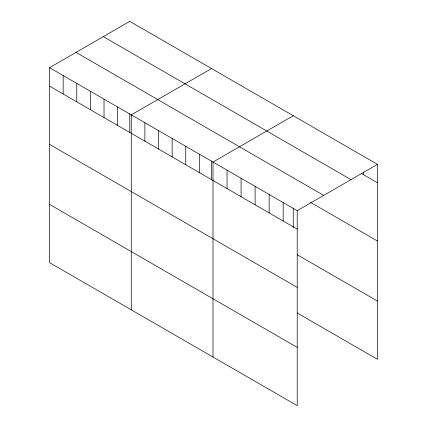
<?xml version="1.0" encoding="UTF-8"?>
<svg xmlns="http://www.w3.org/2000/svg" width="427" height="427" viewBox="0 0 427 427"><rect width="100%" height="100%" fill="white"/><g stroke="black" fill="none" stroke-linecap="round" stroke-linejoin="round"><path stroke-width="0.64" d="M49.537 67.679L297.219 210.676L297.219 405.65L49.537 262.653L49.537 67.679L129.781 21.35L377.463 164.347L377.463 359.32L297.181 312.97M211.52 68.539L131.27 114.868L131.27 309.842M293.253 115.728L213.004 162.057L213.004 357.031M297.219 210.676L377.463 164.347M361.183 173.383L377.463 182.783M103.302 36.637L350.983 179.639M76.017 52.393L323.698 195.39M310.659 202.467L377.463 241.041M49.537 86.115L297.219 229.112M297.181 254.711L377.463 301.062M49.537 144.369L297.219 287.371M49.537 204.394L297.219 347.391M363.43 172.044L363.43 174.68M293.253 208.077L293.253 227.65M283.181 202.574L283.181 221.01M269.149 194.472L269.149 212.908M255.111 186.369L255.111 204.8M241.079 178.267L241.079 196.698M227.041 170.165L227.041 188.595M211.52 160.888L211.52 179.81M199.382 154.195L199.382 172.625M185.761 146.328L185.761 164.763M172.14 138.465L172.14 156.896M158.513 130.598L158.513 149.034M144.892 122.736L144.892 141.166M129.781 113.699L129.781 132.621M117.649 107.006L117.649 125.437M104.023 99.139L104.023 117.574M90.401 91.277L90.401 109.707M76.78 83.409L76.78 101.845M63.159 75.547L63.159 93.977"/></g></svg>
